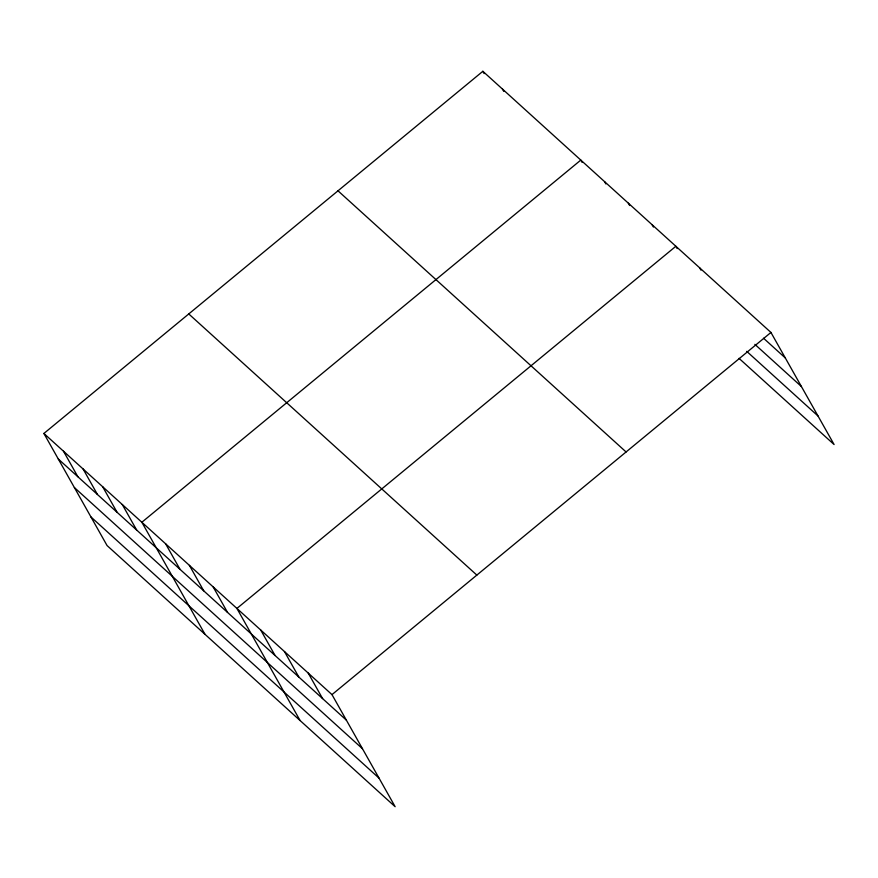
<?xml version="1.0" encoding="UTF-8"?>
<svg xmlns="http://www.w3.org/2000/svg" width="878" height="878" viewBox="0 0 878 878"><rect width="100%" height="100%" fill="white"/><g stroke="black" fill="none" stroke-linecap="round" stroke-linejoin="round"><path stroke-width="1.32" d="M43.9 433.458L331.983 694.619L395.144 806.706L107.061 545.545L43.9 433.458L482.856 71.294L770.939 332.455L834.1 444.542L739.035 358.356M331.983 694.619L770.939 332.455M763.542 338.228L785.327 357.972M754.871 344.352L801.416 386.539M746.706 351.343L818 415.974M337.997 190.811L626.091 451.972M188.759 313.94L476.842 575.101M58.277 458.985L346.371 720.147M74.378 487.542L362.46 748.715M90.961 516.977L379.044 778.138M699.645 267.812L700.951 270.139M677.179 248.595L675.873 246.268L236.917 608.432L300.078 720.52M652.102 224.724L653.419 227.04M628.341 203.18L629.647 205.496M604.569 181.636L605.875 183.952M582.114 162.408L580.808 160.081L141.852 522.256L205.013 634.344M502.446 89.051L503.752 91.367M482.856 71.294L484.162 73.609M308.222 673.075L322.599 698.603M284.45 651.531L298.838 677.048M260.689 629.987L275.066 655.504M213.145 586.888L227.534 612.416M189.385 565.344L203.762 590.872M165.613 543.8L180.001 569.317M122.261 504.499L136.639 530.016M102.671 486.73L117.048 512.258M83.081 468.973L97.458 494.501M63.49 451.215L77.868 476.743"/></g></svg>
